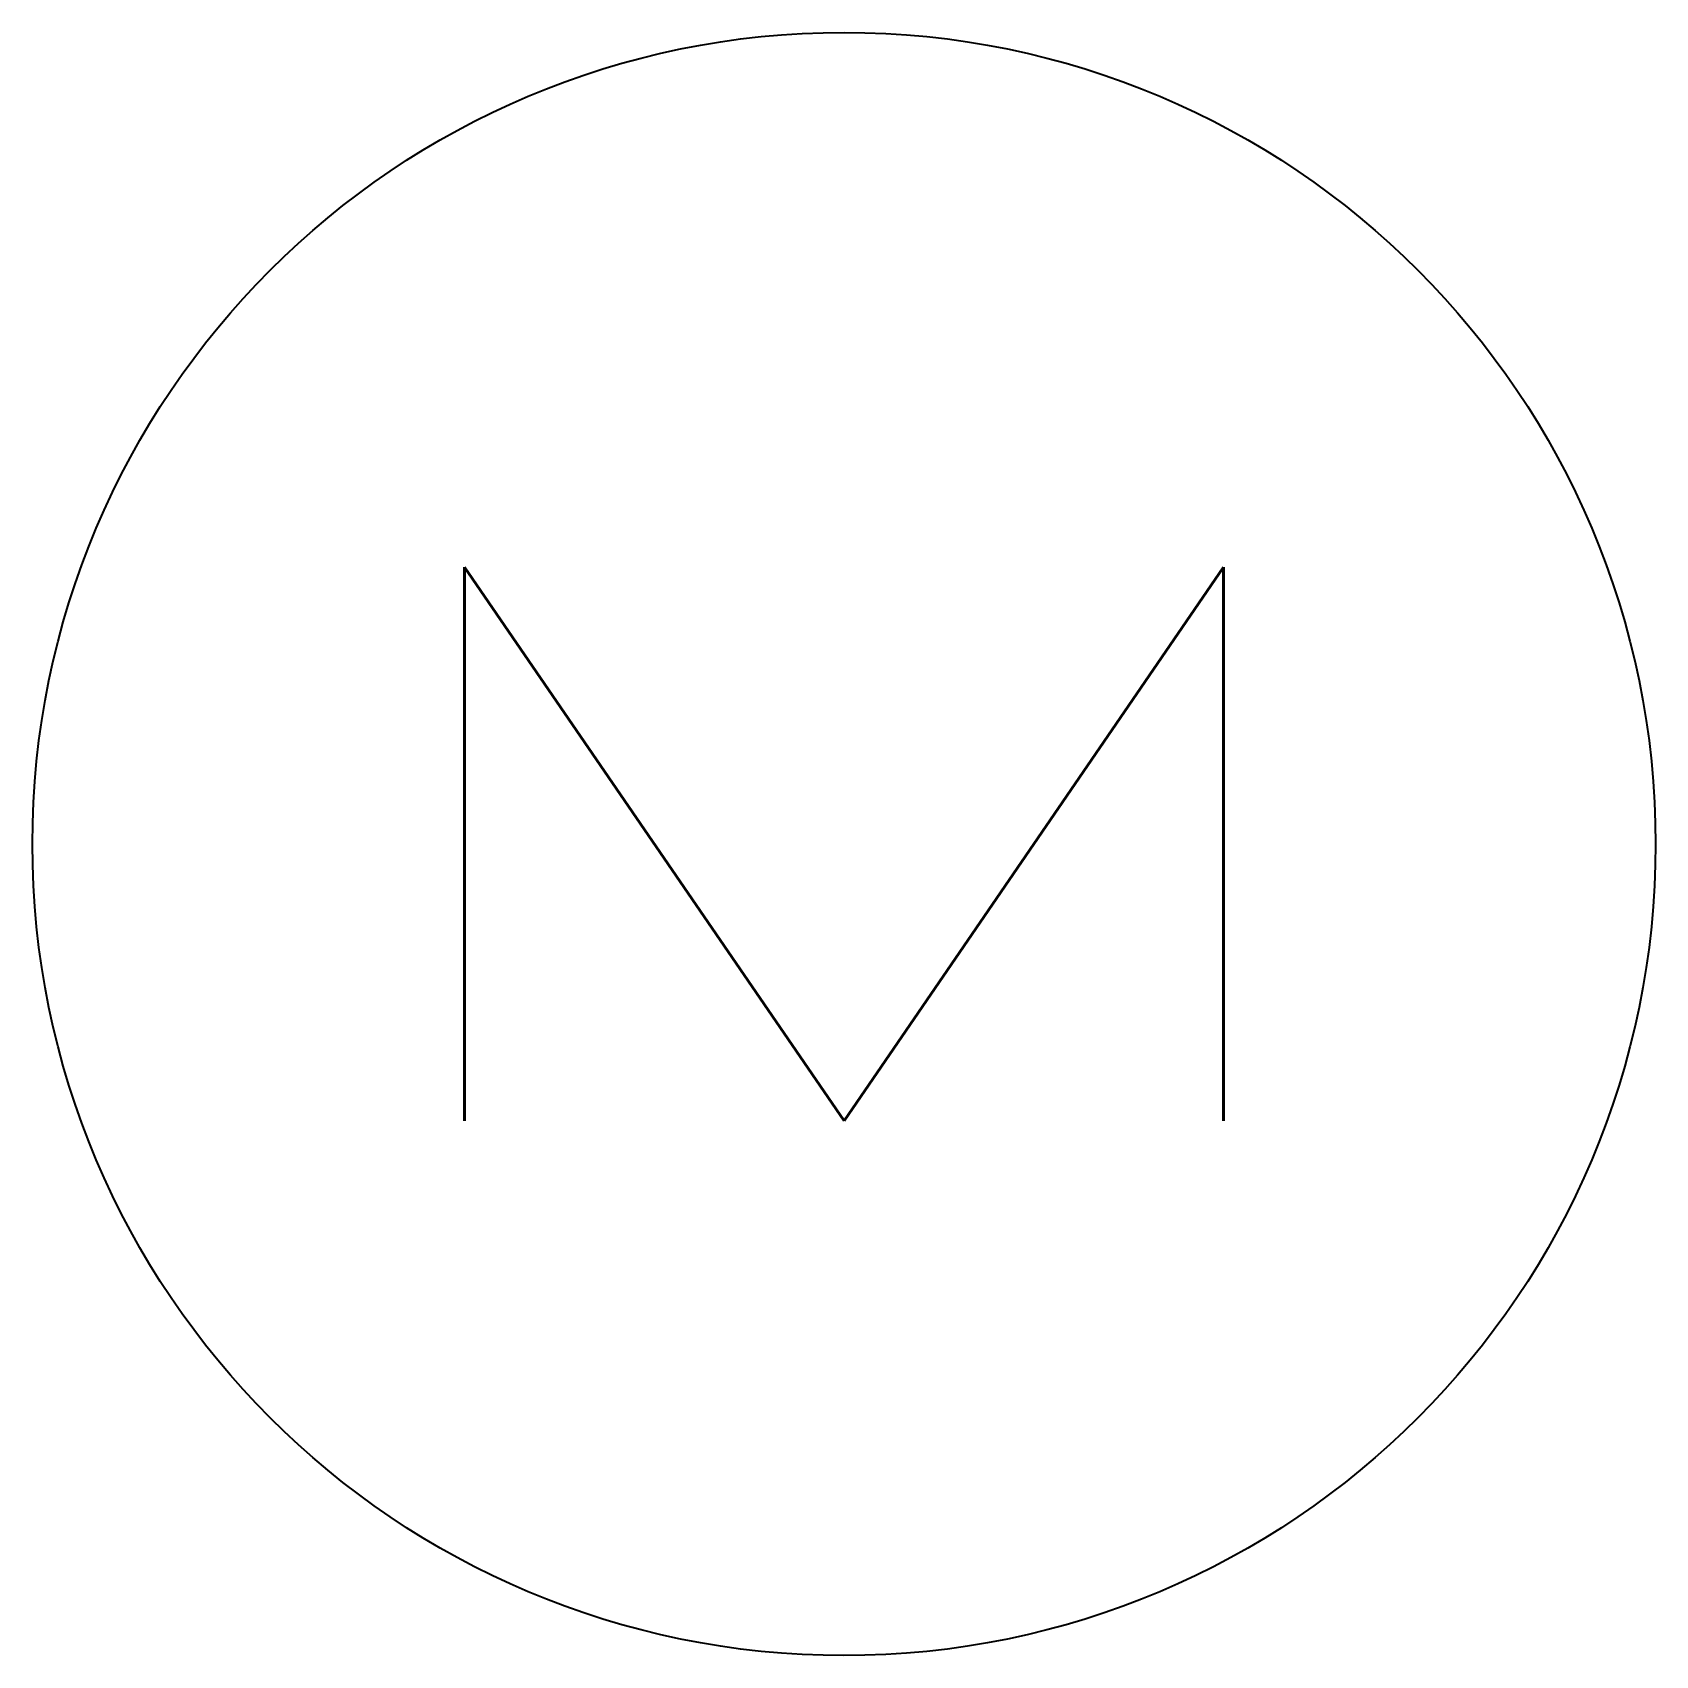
# Model space of a CAD drawing. Extents: x -0.082 to 0.082, y -0.082 to 0.082.
import ezdxf
from ezdxf.enums import TextEntityAlignment as Align

# ---------------------------------------------------------------- set-up
doc = ezdxf.new("R2010")
doc.units = 0
doc.header["$LTSCALE"] = 0.375
doc.header["$MEASUREMENT"] = 0
doc.layers.get('0').update_dxf_attribs({"linetype": 'CONTINUOUS'})
doc.styles.add('ROMANS', font='ROMANS.shx', dxfattribs={"height": 0.020833})

msp = doc.modelspace()

# ---------------------------------------------------------------- linework, layer by layer
msp.add_circle((0, 0), 0.08247)

# ---------------------------------------------------------------- texts
at = {"style": 'ROMANS', "width": 2}
msp.add_text('M', height=0.05625, dxfattribs=at).set_placement((0, 0), align=Align.MIDDLE)

doc.saveas('drawing.dxf')
